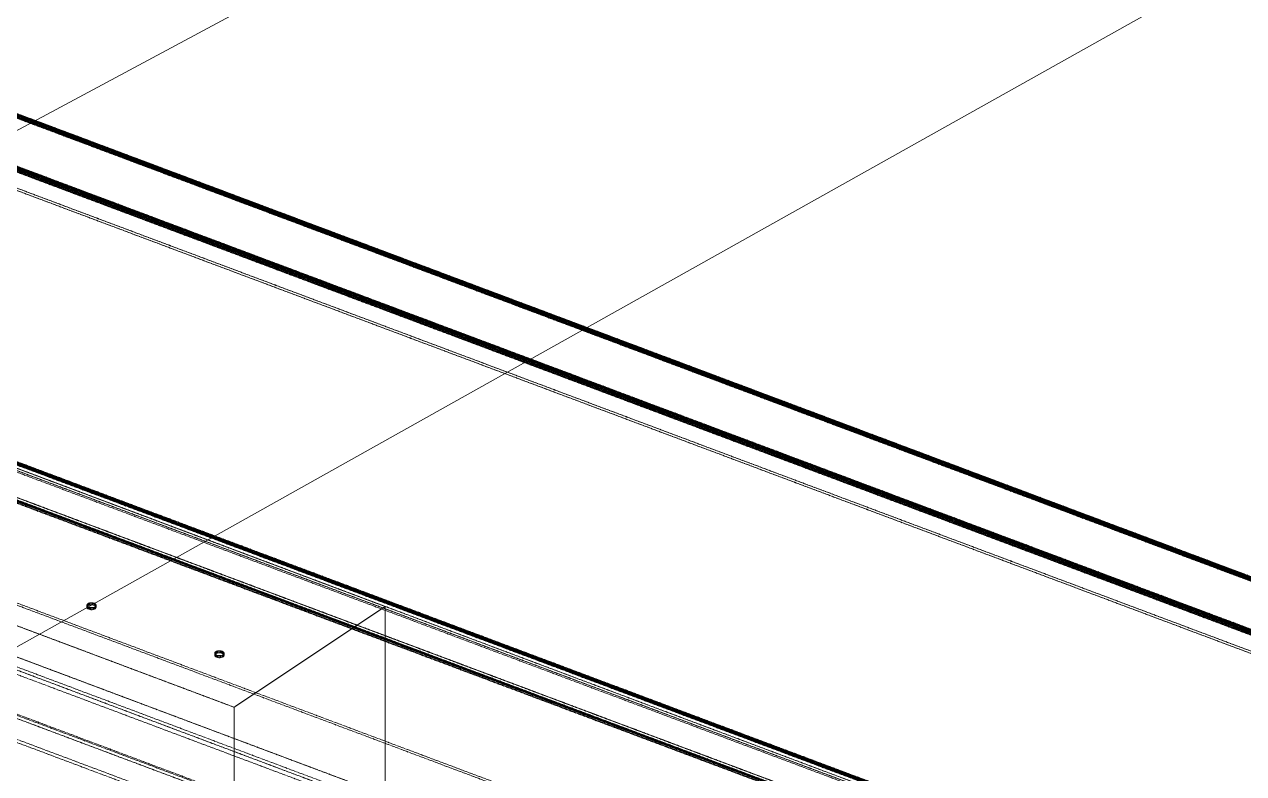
# Model space of a CAD drawing. Header units: millimetres. Extents: x 50 to 612415, y 2 to 4150.
# Drawn here: x 531660 to 532433, y 2149 to 2624 of the extents above; entities that cross this region are included whole.
import ezdxf

# ---------------------------------------------------------------- set-up
doc = ezdxf.new("R2010")
doc.units = ezdxf.units.MM
doc.linetypes.add('DASHED', pattern=[1.524, 1.27, -0.254])
doc.layers.add('DIM', color=7, linetype='Continuous', lineweight=13)
doc.layers.add('HIDDEN', color=8, linetype='DASHED', lineweight=13)

msp = doc.modelspace()

# ---------------------------------------------------------------- linework, layer by layer
at = {"layer": 'DIM'}
for points in [[(530945, 2175.825), (532800, 3170), (532900, 3170)], [(530943.403, 1830.646), (532800, 2870), (532900, 2870)]]:
    msp.add_lwpolyline(points, dxfattribs=at)
at = {"layer": 'HIDDEN', "color": 253, "true_color": 0xaab5af}
for p, q in [((530262.31, 3088.904), (532764.461, 2150.597)), ((532764.461, 2150.597), (530262.31, 3088.904)), ((530262.633, 3089.045), (532764.718, 2150.763)), ((532764.718, 2150.763), (530262.633, 3089.045)), ((530263.012, 3089.076), (532764.9, 2150.868)), ((532764.9, 2150.868), (530263.012, 3089.076)), ((530263.431, 3088.996), (532764.999, 2150.908)), ((532764.999, 2150.908), (530263.431, 3088.996)), ((530263.876, 3088.807), (532765.012, 2150.881)), ((532765.012, 2150.881), (530263.876, 3088.807)), ((532762.742, 2149.168), (530264.029, 3086.185)), ((530264.029, 3086.185), (532762.742, 2149.168)), ((532762.758, 2149.178), (530264.05, 3086.194)), ((530264.05, 3086.194), (532762.758, 2149.178)), ((532762.769, 2149.185), (530264.073, 3086.195)), ((530264.073, 3086.195), (532762.769, 2149.185)), ((532762.775, 2149.187), (530264.099, 3086.19)), ((530264.099, 3086.19), (532762.775, 2149.187)), ((532762.776, 2149.185), (530264.127, 3086.179)), ((530264.127, 3086.179), (532762.776, 2149.185)), ((532762.771, 2149.18), (530264.156, 3086.161)), ((530264.156, 3086.161), (532762.771, 2149.18)), ((532762.762, 2149.17), (530264.184, 3086.137)), ((530264.184, 3086.137), (532762.762, 2149.17)), ((532762.747, 2149.157), (530264.21, 3086.108)), ((530264.21, 3086.108), (532762.747, 2149.157)), ((532762.728, 2149.141), (530264.234, 3086.076)), ((530264.234, 3086.076), (532762.728, 2149.141)), ((532762.705, 2149.122), (530264.255, 3086.041)), ((530264.255, 3086.041), (532762.705, 2149.122)), ((532762.68, 2149.101), (530264.272, 3086.004)), ((530264.272, 3086.004), (532762.68, 2149.101)), ((532762.652, 2149.08), (530264.284, 3085.968)), ((530264.284, 3085.968), (532762.652, 2149.08)), ((530264.292, 3085.933), (532762.624, 2149.058)), ((532762.624, 2149.058), (530264.292, 3085.933)), ((530264.331, 3088.517), (532764.939, 2150.789)), ((532764.939, 2150.789), (530264.331, 3088.517)), ((530264.779, 3088.136), (532764.783, 2150.635)), ((532764.783, 2150.635), (530264.779, 3088.136)), ((530265.203, 3087.678), (532764.548, 2150.424)), ((532764.548, 2150.424), (530265.203, 3087.678)), ((530265.59, 3087.159), (532764.244, 2150.164)), ((532764.244, 2150.164), (530265.59, 3087.159)), ((530265.924, 3086.599), (532763.881, 2149.865)), ((532763.881, 2149.865), (530265.924, 3086.599)), ((530266.194, 3086.016), (532763.473, 2149.537)), ((532763.473, 2149.537), (530266.194, 3086.016)), ((530266.39, 3085.434), (532763.034, 2149.192)), ((532763.034, 2149.192), (530266.39, 3085.434)), ((532762.58, 2148.842), (530266.504, 3084.871)), ((530266.504, 3084.871), (532762.58, 2148.842)), ((530230.251, 3066.324), (532731.328, 2128.42)), ((532731.328, 2128.42), (530230.251, 3066.324)), ((530230.255, 3066.839), (532731.788, 2128.764)), ((532731.788, 2128.764), (530230.255, 3066.839)), ((532730.859, 2128.062), (530230.338, 3065.757)), ((530230.338, 3065.757), (532730.859, 2128.062)), ((530230.351, 3067.284), (532732.223, 2129.082)), ((532732.223, 2129.082), (530230.351, 3067.284)), ((532730.4, 2127.704), (530230.514, 3065.161)), ((530230.514, 3065.161), (532730.4, 2127.704)), ((530230.534, 3067.641), (532732.615, 2129.361)), ((532732.615, 2129.361), (530230.534, 3067.641)), ((532729.969, 2127.359), (530230.77, 3064.559)), ((530230.77, 3064.559), (532729.969, 2127.359)), ((530230.798, 3067.896), (532732.949, 2129.589)), ((532732.949, 2129.589), (530230.798, 3067.896)), ((532729.582, 2127.042), (530231.099, 3063.973)), ((530231.099, 3063.973), (532729.582, 2127.042)), ((532731.141, 2128.096), (530232.482, 3065.093)), ((530232.482, 3065.093), (532731.141, 2128.096)), ((532731.166, 2128.115), (530232.485, 3065.12)), ((530232.485, 3065.12), (532731.166, 2128.115)), ((532731.115, 2128.077), (530232.485, 3065.063)), ((530232.485, 3065.063), (532731.115, 2128.077)), ((532731.19, 2128.132), (530232.491, 3065.144)), ((530232.491, 3065.144), (532731.19, 2128.132)), ((530232.492, 3065.031), (532731.089, 2128.057)), ((532731.089, 2128.057), (530232.492, 3065.031)), ((532731.211, 2128.147), (530232.502, 3065.163)), ((530232.502, 3065.163), (532731.211, 2128.147)), ((530232.503, 3064.997), (532731.064, 2128.037)), ((532731.064, 2128.037), (530232.503, 3064.997)), ((532731.229, 2128.159), (530232.517, 3065.177)), ((530232.517, 3065.177), (532731.229, 2128.159)), ((530232.518, 3064.964), (532731.04, 2128.018)), ((532731.04, 2128.018), (530232.518, 3064.964)), ((530232.536, 3064.931), (532731.019, 2128)), ((532731.019, 2128), (530232.536, 3064.931)), ((532719.953, 2119.035), (530240.727, 3048.745)), ((530240.727, 3048.745), (532719.953, 2119.035)), ((530242.165, 3049.703), (532721.39, 2119.994)), ((532721.39, 2119.994), (530242.165, 3049.703)), ((532563.076, 2000.277), (530255.792, 2865.508)), ((530255.792, 2865.508), (532563.076, 2000.277)), ((530257.229, 2866.467), (532564.514, 2001.235)), ((532564.514, 2001.235), (530257.229, 2866.467)), ((532539.714, 2009.038), (530279.154, 2856.748)), ((532539.714, 2009.038), (530279.154, 2856.748)), ((530279.474, 2855.63), (532537.478, 2008.878)), ((530279.474, 2855.63), (532537.478, 2008.878)), ((530294.523, 2856.539), (532570.858, 2002.913)), ((532570.858, 2002.913), (530294.523, 2856.539)), ((530294.538, 2856.552), (532570.876, 2002.925)), ((532570.876, 2002.925), (530294.538, 2856.552)), ((530294.549, 2856.571), (532570.897, 2002.94)), ((532570.897, 2002.94), (530294.549, 2856.571)), ((530294.556, 2856.649), (532570.97, 2002.994)), ((532570.97, 2002.994), (530294.556, 2856.649)), ((530294.556, 2856.593), (532570.92, 2002.957)), ((532570.92, 2002.957), (530294.556, 2856.593)), ((530294.558, 2856.62), (532570.944, 2002.975)), ((532570.944, 2002.975), (530294.558, 2856.62)), ((532569.139, 2001.483), (530296.243, 2853.819)), ((530296.243, 2853.819), (532569.139, 2001.483)), ((532569.426, 2001.68), (530296.477, 2854.036)), ((530296.477, 2854.036), (532569.426, 2001.68)), ((532569.759, 2001.914), (530296.651, 2854.33)), ((530296.651, 2854.33), (532569.759, 2001.914)), ((532570.127, 2002.181), (530296.759, 2854.694)), ((530296.759, 2854.694), (532570.127, 2002.181)), ((532570.926, 2002.779), (530296.769, 2855.587)), ((530296.769, 2855.587), (532570.926, 2002.779)), ((532570.926, 2002.779), (530296.769, 2855.587)), ((530296.769, 2855.587), (532570.926, 2002.779)), ((532570.52, 2002.472), (530296.799, 2855.117)), ((530296.799, 2855.117), (532570.52, 2002.472)), ((532401.383, 1934.459), (529954.296, 2852.116)), ((529954.296, 2852.116), (532401.383, 1934.459)), ((532401.383, 1934.459), (529954.296, 2852.116)), ((529954.296, 2852.116), (532401.383, 1934.459)), ((532401.383, 1931.693), (529954.296, 2849.35)), ((532401.383, 1931.693), (529954.296, 2849.35)), ((529956.213, 2853.394), (532403.3, 1935.736)), ((529956.213, 2853.394), (532403.3, 1935.736)), ((532547.716, 1987.504), (530271.152, 2841.216)), ((530271.152, 2841.216), (532547.716, 1987.504)), ((532547.421, 1987.255), (530271.494, 2840.728)), ((530271.494, 2840.728), (532547.421, 1987.255)), ((532547.181, 1987.044), (530271.872, 2840.285)), ((530271.872, 2840.285), (532547.181, 1987.044)), ((532547.005, 1986.879), (530272.275, 2839.902)), ((530272.275, 2839.902), (532547.005, 1986.879)), ((530272.589, 2842.174), (532549.154, 1988.462)), ((532549.154, 1988.462), (530272.589, 2842.174)), ((530272.611, 2842.143), (532549.135, 1988.447)), ((532549.135, 1988.447), (530272.611, 2842.143)), ((530272.634, 2842.116), (532549.12, 1988.434)), ((532549.12, 1988.434), (530272.634, 2842.116)), ((530272.66, 2842.092), (532549.109, 1988.423)), ((532549.109, 1988.423), (530272.66, 2842.092)), ((530272.686, 2842.072), (532549.102, 1988.416)), ((532549.102, 1988.416), (530272.686, 2842.072)), ((532546.896, 1986.763), (530272.69, 2839.59)), ((530272.69, 2839.59), (532546.896, 1986.763)), ((530272.712, 2842.058), (532549.1, 1988.412)), ((532549.1, 1988.412), (530272.712, 2842.058)), ((530272.737, 2842.049), (532549.102, 1988.412)), ((532549.102, 1988.412), (530272.737, 2842.049)), ((530272.76, 2842.046), (532549.109, 1988.415)), ((532549.109, 1988.415), (530272.76, 2842.046)), ((530272.782, 2842.048), (532549.12, 1988.421)), ((532549.12, 1988.421), (530272.782, 2842.048)), ((530272.8, 2842.057), (532549.135, 1988.431)), ((532549.135, 1988.431), (530272.8, 2842.057)), ((532546.859, 1986.701), (530273.105, 2839.359)), ((530273.105, 2839.359), (532546.859, 1986.701)), ((532546.895, 1986.695), (530273.507, 2839.215)), ((530273.507, 2839.215), (532546.895, 1986.695)), ((532547.002, 1986.744), (530273.884, 2839.163)), ((530273.884, 2839.163), (532547.002, 1986.744)), ((532547.177, 1986.847), (530274.225, 2839.204)), ((530274.225, 2839.204), (532547.177, 1986.847)), ((532547.415, 1987.001), (530274.519, 2839.337)), ((530274.519, 2839.337), (532547.415, 1987.001)), ((532374.554, 1916.573), (529927.467, 2834.23)), ((532374.554, 1916.573), (529927.467, 2834.23)), ((529927.467, 2831.464), (532374.554, 1913.807)), ((532374.554, 1913.807), (529927.467, 2831.464)), ((532374.554, 1913.807), (529927.467, 2831.464)), ((529927.467, 2831.464), (532374.554, 1913.807)), ((529929.383, 2832.742), (532376.471, 1915.084)), ((529929.383, 2832.742), (532376.471, 1915.084)), ((532539.714, 1989.675), (530279.154, 2837.385)), ((532539.714, 1989.675), (530279.154, 2837.385)), ((530279.154, 2837.385), (532539.714, 1989.675)), ((530279.154, 2837.385), (532539.714, 1989.675)), ((530279.154, 2836.002), (532539.714, 1988.292)), ((530279.154, 2836.002), (532539.714, 1988.292)), ((532537.478, 1989.516), (530279.474, 2836.267)), ((532537.478, 1989.516), (530279.474, 2836.267)), ((532393.61, 1893.443), (529912.244, 2823.956)), ((532393.61, 1893.443), (529912.244, 2823.956)), ((529910.327, 2822.678), (532391.694, 1892.166)), ((529910.327, 2822.678), (532391.694, 1892.166)), ((530708.647, 2611.748), (531986.232, 2132.653)), ((530708.647, 2611.748), (531986.232, 2132.653)), ((531986.232, 2131.27), (530708.647, 2610.365)), ((531986.232, 2131.27), (530708.647, 2610.365)), ((531699.532, 2255.587), (531699.728, 2255.97)), ((531699.532, 2255.587), (531699.728, 2255.97)), ((531699.541, 2255.19), (531699.532, 2255.587)), ((531699.532, 2254.203), (531699.532, 2255.587)), ((531699.541, 2255.19), (531699.532, 2255.587)), ((531699.532, 2255.587), (531699.532, 2254.203)), ((531699.728, 2254.587), (531699.532, 2254.203)), ((531699.728, 2254.587), (531699.532, 2254.203)), ((531699.532, 2254.203), (531699.541, 2253.807)), ((531699.532, 2254.203), (531699.541, 2253.807)), ((531699.754, 2254.809), (531699.541, 2255.19)), ((531699.541, 2253.807), (531699.541, 2255.19)), ((531699.754, 2254.809), (531699.541, 2255.19)), ((531699.541, 2255.19), (531699.541, 2253.807)), ((531699.541, 2253.807), (531699.754, 2253.426)), ((531699.541, 2253.807), (531699.754, 2253.426)), ((531699.728, 2255.97), (531700.117, 2256.315)), ((531699.728, 2255.97), (531700.117, 2256.315)), ((531699.728, 2254.587), (531699.728, 2255.97)), ((531699.728, 2255.97), (531699.728, 2254.587)), ((531700.117, 2254.932), (531699.728, 2254.587)), ((531700.117, 2254.932), (531699.728, 2254.587)), ((531700.157, 2254.468), (531699.754, 2254.809)), ((531699.754, 2253.426), (531699.754, 2254.809)), ((531700.157, 2254.468), (531699.754, 2254.809)), ((531699.754, 2254.809), (531699.754, 2253.426)), ((531699.754, 2253.426), (531700.157, 2253.085)), ((531699.754, 2253.426), (531700.157, 2253.085)), ((531700.117, 2256.315), (531700.671, 2256.598)), ((531700.117, 2256.315), (531700.671, 2256.598)), ((531700.117, 2254.932), (531700.117, 2256.315)), ((531700.117, 2256.315), (531700.117, 2254.932)), ((531700.671, 2255.215), (531700.117, 2254.932)), ((531700.671, 2255.215), (531700.117, 2254.932)), ((531700.724, 2254.191), (531700.157, 2254.468)), ((531700.157, 2253.085), (531700.157, 2254.468)), ((531700.724, 2254.191), (531700.157, 2254.468)), ((531700.157, 2254.468), (531700.157, 2253.085)), ((531700.157, 2253.085), (531700.724, 2252.808)), ((531700.157, 2253.085), (531700.724, 2252.808)), ((531700.671, 2256.598), (531701.352, 2256.8)), ((531700.671, 2256.598), (531701.352, 2256.8)), ((531700.671, 2255.215), (531700.671, 2256.598)), ((531700.671, 2256.598), (531700.671, 2255.215)), ((531701.352, 2255.417), (531700.671, 2255.215)), ((531701.352, 2255.417), (531700.671, 2255.215)), ((531700.724, 2252.808), (531700.724, 2254.191)), ((531701.414, 2253.997), (531700.724, 2254.191)), ((531700.724, 2254.191), (531700.724, 2252.808)), ((531701.414, 2253.997), (531700.724, 2254.191)), ((531700.724, 2252.808), (531701.414, 2252.614)), ((531700.724, 2252.808), (531701.414, 2252.614)), ((531701.352, 2256.8), (531702.115, 2256.907)), ((531701.352, 2256.8), (531702.115, 2256.907)), ((531701.352, 2255.417), (531701.352, 2256.8)), ((531701.352, 2256.8), (531701.352, 2255.417)), ((531702.115, 2255.524), (531701.352, 2255.417)), ((531702.115, 2255.524), (531701.352, 2255.417)), ((531701.414, 2252.614), (531701.414, 2253.997)), ((531702.181, 2253.899), (531701.414, 2253.997)), ((531701.414, 2253.997), (531701.414, 2252.614)), ((531702.181, 2253.899), (531701.414, 2253.997)), ((531701.414, 2252.614), (531702.181, 2252.516)), ((531701.414, 2252.614), (531702.181, 2252.516)), ((531702.115, 2256.907), (531702.907, 2256.911)), ((531702.115, 2256.907), (531702.907, 2256.911)), ((531702.115, 2255.524), (531702.115, 2256.907)), ((531702.115, 2256.907), (531702.115, 2255.524)), ((531702.907, 2255.528), (531702.115, 2255.524)), ((531702.907, 2255.528), (531702.115, 2255.524)), ((531702.973, 2253.903), (531702.181, 2253.899)), ((531702.973, 2253.903), (531702.181, 2253.899)), ((531702.181, 2252.516), (531702.181, 2253.899)), ((531702.181, 2253.899), (531702.181, 2252.516)), ((531702.181, 2252.516), (531702.973, 2252.52)), ((531702.181, 2252.516), (531702.973, 2252.52)), ((531702.907, 2256.911), (531703.675, 2256.813)), ((531702.907, 2256.911), (531702.907, 2255.528)), ((531702.907, 2255.528), (531702.907, 2256.911)), ((531702.907, 2256.911), (531703.675, 2256.813)), ((531703.675, 2255.43), (531702.907, 2255.528)), ((531703.675, 2255.43), (531702.907, 2255.528)), ((531703.736, 2254.01), (531702.973, 2253.903)), ((531703.736, 2254.01), (531702.973, 2253.903)), ((531702.973, 2253.903), (531702.973, 2252.52)), ((531702.973, 2252.52), (531702.973, 2253.903)), ((531702.973, 2252.52), (531703.736, 2252.627)), ((531702.973, 2252.52), (531703.736, 2252.627)), ((531703.675, 2256.813), (531704.365, 2256.619)), ((531703.675, 2256.813), (531703.675, 2255.43)), ((531703.675, 2255.43), (531703.675, 2256.813)), ((531703.675, 2256.813), (531704.365, 2256.619)), ((531704.365, 2255.236), (531703.675, 2255.43)), ((531704.365, 2255.236), (531703.675, 2255.43)), ((531704.418, 2254.212), (531703.736, 2254.01)), ((531704.418, 2254.212), (531703.736, 2254.01)), ((531703.736, 2254.01), (531703.736, 2252.627)), ((531703.736, 2252.627), (531703.736, 2254.01)), ((531703.736, 2252.627), (531704.418, 2252.829)), ((531703.736, 2252.627), (531704.418, 2252.829)), ((531704.365, 2256.619), (531704.365, 2255.236)), ((531704.365, 2255.236), (531704.365, 2256.619)), ((531704.365, 2256.619), (531704.931, 2256.342)), ((531704.365, 2256.619), (531704.931, 2256.342)), ((531704.931, 2254.959), (531704.365, 2255.236)), ((531704.931, 2254.959), (531704.365, 2255.236)), ((531704.972, 2254.495), (531704.418, 2254.212)), ((531704.972, 2254.495), (531704.418, 2254.212)), ((531704.418, 2254.212), (531704.418, 2252.829)), ((531704.418, 2252.829), (531704.418, 2254.212)), ((531704.418, 2252.829), (531704.972, 2253.112)), ((531704.418, 2252.829), (531704.972, 2253.112)), ((531704.931, 2256.342), (531704.931, 2254.959)), ((531704.931, 2254.959), (531704.931, 2256.342)), ((531704.931, 2256.342), (531705.335, 2256.001)), ((531704.931, 2256.342), (531705.335, 2256.001)), ((531705.335, 2254.618), (531704.931, 2254.959)), ((531705.335, 2254.618), (531704.931, 2254.959)), ((531705.36, 2254.84), (531704.972, 2254.495)), ((531705.36, 2254.84), (531704.972, 2254.495)), ((531704.972, 2254.495), (531704.972, 2253.112)), ((531704.972, 2253.112), (531704.972, 2254.495)), ((531704.972, 2253.112), (531705.36, 2253.457)), ((531704.972, 2253.112), (531705.36, 2253.457)), ((531705.335, 2256.001), (531705.335, 2254.618)), ((531705.335, 2254.618), (531705.335, 2256.001)), ((531705.335, 2256.001), (531705.548, 2255.62)), ((531705.335, 2256.001), (531705.548, 2255.62)), ((531705.548, 2254.237), (531705.335, 2254.618)), ((531705.548, 2254.237), (531705.335, 2254.618)), ((531705.557, 2255.224), (531705.36, 2254.84)), ((531705.557, 2255.224), (531705.36, 2254.84)), ((531705.36, 2254.84), (531705.36, 2253.457)), ((531705.36, 2253.457), (531705.36, 2254.84)), ((531705.36, 2253.457), (531705.557, 2253.841)), ((531705.36, 2253.457), (531705.557, 2253.841)), ((531705.548, 2255.62), (531705.548, 2254.237)), ((531705.548, 2254.237), (531705.548, 2255.62)), ((531705.548, 2255.62), (531705.557, 2255.224)), ((531705.548, 2255.62), (531705.557, 2255.224)), ((531705.557, 2253.841), (531705.548, 2254.237)), ((531705.557, 2253.841), (531705.548, 2254.237)), ((531705.557, 2255.224), (531705.557, 2253.841)), ((531705.557, 2253.841), (531705.557, 2255.224)), ((531780.658, 2225.164), (531780.855, 2225.548)), ((531780.658, 2225.164), (531780.855, 2225.548)), ((531780.667, 2224.768), (531780.658, 2225.164)), ((531780.658, 2223.781), (531780.658, 2225.164)), ((531780.667, 2224.768), (531780.658, 2225.164)), ((531780.658, 2225.164), (531780.658, 2223.781)), ((531780.855, 2224.165), (531780.658, 2223.781)), ((531780.855, 2224.165), (531780.658, 2223.781)), ((531780.658, 2223.781), (531780.667, 2223.385)), ((531780.658, 2223.781), (531780.667, 2223.385)), ((531780.881, 2224.387), (531780.667, 2224.768)), ((531780.667, 2223.385), (531780.667, 2224.768)), ((531780.881, 2224.387), (531780.667, 2224.768)), ((531780.667, 2224.768), (531780.667, 2223.385)), ((531780.667, 2223.385), (531780.881, 2223.004)), ((531780.667, 2223.385), (531780.881, 2223.004)), ((531780.855, 2225.548), (531781.244, 2225.893)), ((531780.855, 2225.548), (531781.244, 2225.893)), ((531780.855, 2224.165), (531780.855, 2225.548)), ((531780.855, 2225.548), (531780.855, 2224.165)), ((531781.244, 2224.51), (531780.855, 2224.165)), ((531781.244, 2224.51), (531780.855, 2224.165)), ((531781.284, 2224.046), (531780.881, 2224.387)), ((531780.881, 2223.004), (531780.881, 2224.387)), ((531781.284, 2224.046), (531780.881, 2224.387)), ((531780.881, 2224.387), (531780.881, 2223.004)), ((531780.881, 2223.004), (531781.284, 2222.663)), ((531780.881, 2223.004), (531781.284, 2222.663)), ((531781.244, 2225.893), (531781.797, 2226.176)), ((531781.244, 2225.893), (531781.797, 2226.176)), ((531781.244, 2224.51), (531781.244, 2225.893)), ((531781.244, 2225.893), (531781.244, 2224.51)), ((531781.797, 2224.793), (531781.244, 2224.51)), ((531781.797, 2224.793), (531781.244, 2224.51)), ((531781.85, 2223.769), (531781.284, 2224.046)), ((531781.284, 2222.663), (531781.284, 2224.046)), ((531781.85, 2223.769), (531781.284, 2224.046)), ((531781.284, 2224.046), (531781.284, 2222.663)), ((531781.284, 2222.663), (531781.85, 2222.386)), ((531781.284, 2222.663), (531781.85, 2222.386)), ((531781.797, 2226.176), (531782.479, 2226.378)), ((531781.797, 2226.176), (531782.479, 2226.378)), ((531781.797, 2224.793), (531781.797, 2226.176)), ((531781.797, 2226.176), (531781.797, 2224.793)), ((531782.479, 2224.995), (531781.797, 2224.793)), ((531782.479, 2224.995), (531781.797, 2224.793)), ((531781.85, 2222.386), (531781.85, 2223.769)), ((531782.541, 2223.575), (531781.85, 2223.769)), ((531781.85, 2223.769), (531781.85, 2222.386)), ((531782.541, 2223.575), (531781.85, 2223.769)), ((531781.85, 2222.386), (531782.541, 2222.192)), ((531781.85, 2222.386), (531782.541, 2222.192)), ((531782.479, 2226.378), (531783.242, 2226.484)), ((531782.479, 2226.378), (531783.242, 2226.484)), ((531782.479, 2224.995), (531782.479, 2226.378)), ((531782.479, 2226.378), (531782.479, 2224.995)), ((531783.242, 2225.101), (531782.479, 2224.995)), ((531783.242, 2225.101), (531782.479, 2224.995)), ((531782.541, 2222.192), (531782.541, 2223.575)), ((531783.308, 2223.476), (531782.541, 2223.575)), ((531782.541, 2223.575), (531782.541, 2222.192)), ((531783.308, 2223.476), (531782.541, 2223.575)), ((531782.541, 2222.192), (531783.308, 2222.093)), ((531782.541, 2222.192), (531783.308, 2222.093)), ((531783.242, 2226.484), (531784.034, 2226.489)), ((531783.242, 2226.484), (531784.034, 2226.489)), ((531783.242, 2225.101), (531783.242, 2226.484)), ((531783.242, 2226.484), (531783.242, 2225.101)), ((531784.034, 2225.106), (531783.242, 2225.101)), ((531784.034, 2225.106), (531783.242, 2225.101)), ((531784.1, 2223.481), (531783.308, 2223.476)), ((531784.1, 2223.481), (531783.308, 2223.476)), ((531783.308, 2222.093), (531783.308, 2223.476)), ((531783.308, 2223.476), (531783.308, 2222.093)), ((531783.308, 2222.093), (531784.1, 2222.098)), ((531783.308, 2222.093), (531784.1, 2222.098)), ((531784.034, 2226.489), (531784.801, 2226.39)), ((531784.034, 2226.489), (531784.034, 2225.106)), ((531784.034, 2225.106), (531784.034, 2226.489)), ((531784.034, 2226.489), (531784.801, 2226.39)), ((531784.801, 2225.007), (531784.034, 2225.106)), ((531784.801, 2225.007), (531784.034, 2225.106)), ((531784.863, 2223.587), (531784.1, 2223.481)), ((531784.863, 2223.587), (531784.1, 2223.481)), ((531784.1, 2223.481), (531784.1, 2222.098)), ((531784.1, 2222.098), (531784.1, 2223.481)), ((531784.1, 2222.098), (531784.863, 2222.204)), ((531784.1, 2222.098), (531784.863, 2222.204)), ((531784.801, 2226.39), (531785.492, 2226.196)), ((531784.801, 2226.39), (531784.801, 2225.007)), ((531784.801, 2225.007), (531784.801, 2226.39)), ((531784.801, 2226.39), (531785.492, 2226.196)), ((531785.492, 2224.813), (531784.801, 2225.007)), ((531785.492, 2224.813), (531784.801, 2225.007)), ((531785.544, 2223.789), (531784.863, 2223.587)), ((531785.544, 2223.789), (531784.863, 2223.587)), ((531784.863, 2223.587), (531784.863, 2222.204)), ((531784.863, 2222.204), (531784.863, 2223.587)), ((531784.863, 2222.204), (531785.544, 2222.406)), ((531784.863, 2222.204), (531785.544, 2222.406)), ((531785.492, 2226.196), (531785.492, 2224.813)), ((531785.492, 2224.813), (531785.492, 2226.196)), ((531785.492, 2226.196), (531786.058, 2225.919)), ((531785.492, 2226.196), (531786.058, 2225.919)), ((531786.058, 2224.536), (531785.492, 2224.813)), ((531786.058, 2224.536), (531785.492, 2224.813)), ((531786.098, 2224.072), (531785.544, 2223.789)), ((531786.098, 2224.072), (531785.544, 2223.789)), ((531785.544, 2223.789), (531785.544, 2222.406)), ((531785.544, 2222.406), (531785.544, 2223.789)), ((531785.544, 2222.406), (531786.098, 2222.689)), ((531785.544, 2222.406), (531786.098, 2222.689)), ((531786.058, 2225.919), (531786.058, 2224.536)), ((531786.058, 2224.536), (531786.058, 2225.919)), ((531786.058, 2225.919), (531786.461, 2225.579)), ((531786.058, 2225.919), (531786.461, 2225.579)), ((531786.461, 2224.195), (531786.058, 2224.536)), ((531786.461, 2224.195), (531786.058, 2224.536)), ((531786.487, 2224.417), (531786.098, 2224.072)), ((531786.487, 2224.417), (531786.098, 2224.072)), ((531786.098, 2224.072), (531786.098, 2222.689)), ((531786.098, 2222.689), (531786.098, 2224.072)), ((531786.098, 2222.689), (531786.487, 2223.034)), ((531786.098, 2222.689), (531786.487, 2223.034)), ((531786.461, 2225.579), (531786.461, 2224.195)), ((531786.461, 2224.195), (531786.461, 2225.579)), ((531786.461, 2225.579), (531786.675, 2225.197)), ((531786.461, 2225.579), (531786.675, 2225.197)), ((531786.675, 2223.814), (531786.461, 2224.195)), ((531786.675, 2223.814), (531786.461, 2224.195)), ((531786.683, 2224.801), (531786.487, 2224.417)), ((531786.683, 2224.801), (531786.487, 2224.417)), ((531786.487, 2224.417), (531786.487, 2223.034)), ((531786.487, 2223.034), (531786.487, 2224.417)), ((531786.487, 2223.034), (531786.683, 2223.418)), ((531786.487, 2223.034), (531786.683, 2223.418)), ((531786.675, 2225.197), (531786.675, 2223.814)), ((531786.675, 2223.814), (531786.675, 2225.197)), ((531786.675, 2225.197), (531786.683, 2224.801)), ((531786.675, 2225.197), (531786.683, 2224.801)), ((531786.683, 2223.418), (531786.675, 2223.814)), ((531786.683, 2223.418), (531786.675, 2223.814)), ((531786.683, 2224.801), (531786.683, 2223.418)), ((531786.683, 2223.418), (531786.683, 2224.801))]:
    msp.add_line(p, q, dxfattribs=at)
at = {"layer": 'HIDDEN', "color": 35, "true_color": 0xa8732e}
for p, q in [((531377.782, 2446.211), (531888.816, 2254.573)), ((531888.816, 2254.573), (531377.782, 2446.211)), ((531281.963, 2382.332), (531792.997, 2190.694)), ((531792.997, 2190.694), (531281.963, 2382.332)), ((531888.816, 2134.942), (531377.782, 2326.579)), ((531377.782, 2326.579), (531888.816, 2134.942)), ((531792.997, 2190.694), (531888.816, 2254.573)), ((531888.816, 2254.573), (531792.997, 2190.694)), ((531888.816, 2254.573), (531888.816, 2134.942)), ((531888.816, 2134.942), (531888.816, 2254.573)), ((531792.997, 2071.062), (531792.997, 2190.694)), ((531792.997, 2190.694), (531792.997, 2071.062))]:
    msp.add_line(p, q, dxfattribs=at)

doc.saveas('drawing.dxf')
